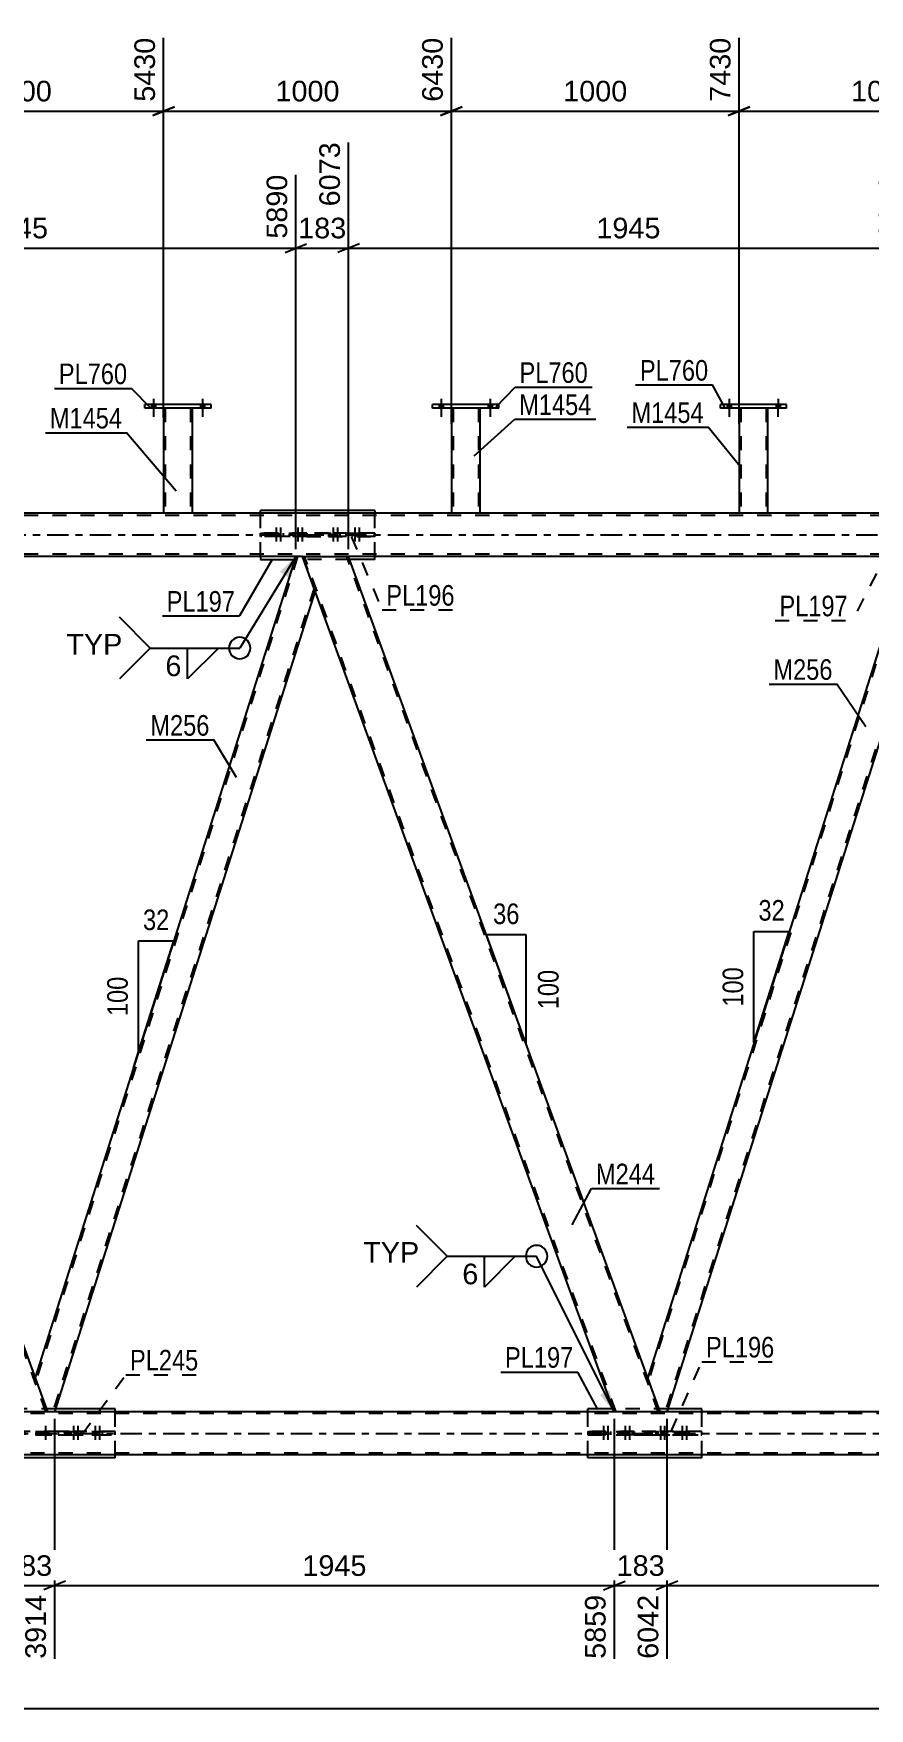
# Model space of a CAD drawing. Header units: millimetres. Extents: x -55 to 786, y -408 to 186.
# Drawn here: x 195.9 to 312.1, y -163.3 to 69.7 of the extents above; entities that cross this region are included whole.
import ezdxf

# ---------------------------------------------------------------- set-up
doc = ezdxf.new("R2010")
doc.units = ezdxf.units.MM
doc.linetypes.add('DXK_LINE_DOT2', pattern=[3.9198, 1.9599, -1.9599])
doc.linetypes.add('DXK_LINE_DOT3', pattern=[5.9187, 2.979, -0.9799, 0.9799, -0.9799])
doc.styles.add('Arial', font='ARIAL.TTF', dxfattribs={"height": 0.2})
doc.styles.add('Arial Narrow', font='ARIALN.TTF', dxfattribs={"height": 0.2})

# ---------------------------------------------------------------- blocks, each defined once
blk = doc.blocks.new('Part-318893114-2878 - 2647')
at = {"color": 2, "linetype": 'Continuous'}
for p, q in [((276.48, -121.59), (272.97, -121.59)), ((272.97, -122), (272.97, -121.59)), ((288.82, -121.59), (284.09, -121.59)), ((288.82, -122), (288.82, -121.59)), ((272.97, -128.39), (272.97, -128)), ((288.82, -128.39), (288.82, -128)), ((288.82, -128.39), (272.97, -128.39))]:
    blk.add_line(p, q, dxfattribs=at)
at = {"color": 7, "linetype": 'DXK_LINE_DOT2'}
for p, q in [((272.97, -128), (272.97, -122)), ((284.09, -121.59), (276.48, -121.59)), ((288.82, -128), (288.82, -122))]:
    blk.add_line(p, q, dxfattribs=at)
blk = doc.blocks.new('Part-318893114-2665 - 2647')
at = {"color": 2, "linetype": 'Continuous'}
for p, q in [((213.99, 17.64), (213.99, 3)), ((217.99, 3), (217.99, 17.64))]:
    blk.add_line(p, q, dxfattribs=at)
at = {"color": 7, "linetype": 'DXK_LINE_DOT2'}
for p, q in [((217.99, 17.64), (213.99, 17.64)), ((214.23, 17.64), (214.23, 3)), ((217.75, 17.64), (217.75, 3)), ((217.99, 3), (213.99, 3)), ((217.99, 3), (217.99, 3)), ((217.99, 3), (217.99, 3))]:
    blk.add_line(p, q, dxfattribs=at)
blk = doc.blocks.new('Bolt-318893114-2669 - 2647')
at = {"color": 1, "linetype": 'DXK_LINE_DOT2'}
for p, q in [((282.68, -124.75), (282.68, -125.23)), ((283.04, -123.95), (283.04, -127.15)), ((283.28, -124.75), (283.28, -125.23)), ((283.4, -124.75), (283.4, -125.23)), ((283.64, -123.95), (283.64, -127.15)), ((284, -124.75), (284, -125.23)), ((285.7, -124.75), (285.7, -125.23)), ((286.06, -123.95), (286.06, -127.15)), ((286.3, -124.75), (286.3, -125.23)), ((286.42, -124.75), (286.42, -125.23)), ((286.66, -123.95), (286.66, -127.15)), ((287.02, -124.75), (287.02, -125.23))]:
    blk.add_line(p, q, dxfattribs=at)
blk = doc.blocks.new('Part-318893114-3013 - 2647')
at = {"color": 7, "linetype": 'DXK_LINE_DOT2'}
for p, q in [((184.4, -124.75), (207.26, -124.75)), ((192.55, -124.75), (184.4, -124.75)), ((184.4, -124.75), (184.4, -124.75)), ((184.4, -124.75), (184.4, -125.23)), ((184.4, -125.23), (207.26, -125.23)), ((192.55, -125.23), (184.4, -125.23)), ((199.35, -124.75), (192.55, -124.75)), ((192.55, -124.75), (192.55, -125.23)), ((192.55, -125.23), (199.35, -125.23)), ((200.85, -124.75), (199.35, -124.75)), ((199.35, -124.75), (199.35, -125.23)), ((199.35, -125.23), (200.85, -125.23)), ((207.26, -124.75), (200.85, -124.75)), ((200.85, -124.75), (200.85, -125.23)), ((200.85, -125.23), (207.26, -125.23)), ((207.26, -124.75), (207.26, -124.75)), ((207.26, -125.23), (207.26, -124.75))]:
    blk.add_line(p, q, dxfattribs=at)
blk = doc.blocks.new('Part-318893114-2822 - 2647')
at = {"color": 2, "linetype": 'Continuous'}
for p, q in [((276.63, -122), (233.31, -3)), ((233.31, -3), (239.7, -3)), ((283.01, -122), (239.7, -3)), ((282.97, -122), (276.63, -122)), ((283.01, -122), (282.97, -122))]:
    blk.add_line(p, q, dxfattribs=at)
at = {"color": 7, "linetype": 'DXK_LINE_DOT2'}
for p, q in [((276.88, -122), (233.57, -3)), ((282.76, -122), (239.44, -3))]:
    blk.add_line(p, q, dxfattribs=at)
blk = doc.blocks.new('Part-318893114-2766 - 2647')
at = {"color": 2, "linetype": 'Continuous'}
for p, q in [((232.37, -3), (196.14, -117.23)), ((235.05, -7.77), (198.83, -122))]:
    blk.add_line(p, q, dxfattribs=at)
at = {"color": 7, "linetype": 'DXK_LINE_DOT2'}
for p, q in [((232.62, -3), (196.28, -117.6)), ((233.31, -3), (232.37, -3)), ((233.31, -3), (235.05, -7.77)), ((234.91, -7.4), (198.57, -122)), ((197.88, -122), (196.14, -117.23)), ((198.83, -122), (197.88, -122))]:
    blk.add_line(p, q, dxfattribs=at)
blk = doc.blocks.new('Bolt-318893114-2706 - 2647')
at = {"color": 1, "linetype": 'DXK_LINE_DOT2'}
for p, q in [((229.28, 0.23), (229.28, -0.25)), ((229.64, 1.03), (229.64, -2.17)), ((229.88, 0.23), (229.88, -0.25)), ((230, 0.23), (230, -0.25)), ((230.24, 1.03), (230.24, -2.17)), ((230.6, 0.23), (230.6, -0.25)), ((232.29, 0.23), (232.29, -0.25)), ((232.65, 1.03), (232.65, -2.17)), ((232.9, 0.23), (232.9, -0.25)), ((233.01, 0.23), (233.01, -0.25)), ((233.26, 1.03), (233.26, -2.17)), ((233.62, 0.23), (233.62, -0.25))]:
    blk.add_line(p, q, dxfattribs=at)
blk = doc.blocks.new('Bolt-318893114-2707 - 2647')
at = {"linetype": 'Continuous'}
for points in [[(212.31, 17.64), (212.87, 17.64), (212.87, 18.12), (212.31, 18.12)], [(212.31, 17.64), (212.87, 17.64), (212.87, 18.12), (212.31, 18.12)], [(219.11, 17.64), (219.67, 17.64), (219.67, 18.12), (219.11, 18.12)], [(219.11, 17.64), (219.67, 17.64), (219.67, 18.12), (219.11, 18.12)]]:
    blk.add_hatch(color=1, dxfattribs=at).paths.add_polyline_path(points)
at = {"color": 1, "linetype": 'Continuous'}
for p, q in [((212.59, 18.92), (212.59, 16.4)), ((212.59, 18.92), (212.59, 16.4)), ((219.39, 18.92), (219.39, 16.4)), ((219.39, 18.92), (219.39, 16.4)), ((212.31, 18.12), (212.31, 17.64)), ((212.31, 18.12), (212.31, 17.64)), ((212.87, 18.12), (212.87, 17.64)), ((212.87, 18.12), (212.87, 17.64)), ((219.11, 18.12), (219.11, 17.64)), ((219.11, 18.12), (219.11, 17.64)), ((219.67, 18.12), (219.67, 17.64)), ((219.67, 18.12), (219.67, 17.64))]:
    blk.add_line(p, q, dxfattribs=at)
blk = doc.blocks.new('Bolt-318893114-2882 - 2647')
at = {"color": 1, "linetype": 'DXK_LINE_DOT2'}
for p, q in [((237.19, 0.23), (237.19, -0.25)), ((237.55, 1.03), (237.55, -1.97)), ((237.79, 0.23), (237.79, -0.25)), ((237.91, 0.23), (237.91, -0.25)), ((238.15, 1.03), (238.15, -1.97)), ((238.51, 0.23), (238.51, -0.25)), ((240.2, 0.23), (240.2, -0.25)), ((240.56, 1.03), (240.56, -1.97)), ((240.8, 0.23), (240.8, -0.25)), ((240.92, 0.23), (240.92, -0.25)), ((241.16, 1.03), (241.16, -1.97)), ((241.52, 0.23), (241.52, -0.25))]:
    blk.add_line(p, q, dxfattribs=at)
blk = doc.blocks.new('Part-318893114-2832 - 2647')
at = {"color": 2, "linetype": 'Continuous'}
for p, q in [((191.34, -121.59), (184.4, -121.59)), ((184.4, -122), (184.4, -121.59)), ((207.26, -121.59), (198.96, -121.59)), ((207.26, -122), (207.26, -121.59)), ((184.4, -128.39), (184.4, -128)), ((207.26, -128.39), (207.26, -128)), ((207.26, -128.39), (184.4, -128.39))]:
    blk.add_line(p, q, dxfattribs=at)
at = {"color": 7, "linetype": 'DXK_LINE_DOT2'}
for p, q in [((184.4, -128), (184.4, -122)), ((198.96, -121.59), (191.34, -121.59)), ((207.26, -128), (207.26, -122))]:
    blk.add_line(p, q, dxfattribs=at)
blk = doc.blocks.new('Part-318893114-3206 - 2647')
at = {"color": 2, "linetype": 'Continuous'}
for p, q in [((294, 17.64), (293.99, 3)), ((297.99, 3), (298, 17.64))]:
    blk.add_line(p, q, dxfattribs=at)
at = {"color": 7, "linetype": 'DXK_LINE_DOT2'}
for p, q in [((298, 17.64), (294, 17.64)), ((294.24, 17.64), (294.23, 3)), ((297.76, 17.64), (297.75, 3)), ((297.99, 3), (293.99, 3)), ((297.99, 3), (297.99, 3)), ((297.99, 3), (297.99, 3))]:
    blk.add_line(p, q, dxfattribs=at)
blk = doc.blocks.new('Bolt-318893114-2881 - 2647')
at = {"linetype": 'Continuous'}
for points in [[(292.32, 17.64), (292.88, 17.64), (292.88, 18.12), (292.32, 18.12)], [(292.32, 17.64), (292.88, 17.64), (292.88, 18.12), (292.32, 18.12)], [(299.12, 17.64), (299.68, 17.64), (299.68, 18.12), (299.12, 18.12)], [(299.12, 17.64), (299.68, 17.64), (299.68, 18.12), (299.12, 18.12)]]:
    blk.add_hatch(color=1, dxfattribs=at).paths.add_polyline_path(points)
at = {"color": 1, "linetype": 'Continuous'}
for p, q in [((292.6, 18.92), (292.59, 16.4)), ((292.6, 18.92), (292.59, 16.4)), ((299.4, 18.92), (299.39, 16.4)), ((299.4, 18.92), (299.39, 16.4)), ((292.32, 18.12), (292.32, 17.64)), ((292.32, 18.12), (292.32, 17.64)), ((292.88, 18.12), (292.88, 17.64)), ((292.88, 18.12), (292.88, 17.64)), ((299.12, 18.12), (299.12, 17.64)), ((299.12, 18.12), (299.12, 17.64)), ((299.68, 18.12), (299.68, 17.64)), ((299.68, 18.12), (299.68, 17.64))]:
    blk.add_line(p, q, dxfattribs=at)
blk = doc.blocks.new('Part-318893114-2907 - 2647')
at = {"color": 2, "linetype": 'Continuous'}
for p, q in [((191.49, -122), (148.18, -3)), ((148.18, -3), (154.56, -3)), ((197.88, -122), (154.56, -3)), ((197.84, -122), (191.49, -122)), ((197.88, -122), (197.84, -122))]:
    blk.add_line(p, q, dxfattribs=at)
at = {"color": 7, "linetype": 'DXK_LINE_DOT2'}
for p, q in [((191.75, -122), (148.43, -3)), ((197.62, -122), (154.31, -3))]:
    blk.add_line(p, q, dxfattribs=at)
blk = doc.blocks.new('Part-318893114-2912 - 2647')
at = {"color": 2, "linetype": 'Continuous'}
for p, q in [((317.5, -3), (281.28, -117.23)), ((320.18, -7.77), (283.96, -122))]:
    blk.add_line(p, q, dxfattribs=at)
at = {"color": 7, "linetype": 'DXK_LINE_DOT2'}
for p, q in [((317.75, -3), (281.41, -117.6)), ((318.45, -3), (317.5, -3)), ((318.45, -3), (320.18, -7.77)), ((320.05, -7.4), (283.71, -122)), ((283.01, -122), (281.28, -117.23)), ((283.96, -122), (283.01, -122))]:
    blk.add_line(p, q, dxfattribs=at)
blk = doc.blocks.new('Part-318893114-2931 - 2647')
at = {"color": 7, "linetype": 'DXK_LINE_DOT2'}
for p, q in [((227.47, 0.23), (243.33, 0.23)), ((233.88, 0.23), (227.47, 0.23)), ((227.47, 0.23), (227.47, 0.23)), ((227.47, -0.25), (227.47, 0.23)), ((236.92, 0.23), (233.88, 0.23)), ((233.88, 0.23), (233.88, -0.25)), ((243.33, 0.23), (236.92, 0.23)), ((236.92, 0.23), (236.92, -0.25)), ((243.33, 0.23), (243.33, 0.23)), ((243.33, 0.23), (243.33, -0.25)), ((243.33, -0.25), (227.47, -0.25)), ((233.88, -0.25), (227.47, -0.25)), ((233.88, -0.25), (236.92, -0.25)), ((236.92, -0.25), (243.33, -0.25))]:
    blk.add_line(p, q, dxfattribs=at)
blk = doc.blocks.new('Part-318893114-3216 - 2647')
at = {"color": 2, "linetype": 'Continuous'}
for p, q in [((253.99, 17.64), (253.99, 3)), ((257.99, 3), (257.99, 17.64))]:
    blk.add_line(p, q, dxfattribs=at)
at = {"color": 7, "linetype": 'DXK_LINE_DOT2'}
for p, q in [((257.99, 17.64), (253.99, 17.64)), ((254.23, 17.64), (254.23, 3)), ((257.75, 17.64), (257.75, 3)), ((257.99, 3), (253.99, 3)), ((257.99, 3), (257.99, 3)), ((257.99, 3), (257.99, 3))]:
    blk.add_line(p, q, dxfattribs=at)
blk = doc.blocks.new('Part-318893114-3119 - 2647')
at = {"color": 2, "linetype": 'Continuous'}
for p, q in [((211.39, 17.64), (211.39, 18.12)), ((220.59, 18.12), (211.39, 18.12)), ((220.59, 17.64), (211.39, 17.64)), ((220.59, 17.64), (220.59, 18.12))]:
    blk.add_line(p, q, dxfattribs=at)
blk = doc.blocks.new('Part-318893114-2950 - 2647')
at = {"color": 2, "linetype": 'Continuous'}
for p, q in [((227.47, 3), (227.47, 3.39)), ((243.33, 3.39), (227.47, 3.39)), ((243.33, 3.39), (243.33, 3)), ((227.47, -3), (227.47, -3.41)), ((227.47, -3.41), (232.24, -3.41)), ((243.33, -3.41), (239.85, -3.41)), ((243.33, -3.41), (243.33, -3))]:
    blk.add_line(p, q, dxfattribs=at)
at = {"color": 7, "linetype": 'DXK_LINE_DOT2'}
for p, q in [((227.47, -3), (227.47, 3)), ((243.33, 3), (243.33, 2.95)), ((243.33, -3), (243.33, 2.95)), ((239.85, -3.41), (232.24, -3.41))]:
    blk.add_line(p, q, dxfattribs=at)
blk = doc.blocks.new('Bolt-318893114-2973 - 2647')
at = {"color": 1, "linetype": 'DXK_LINE_DOT2'}
for p, q in [((201.11, -124.75), (201.11, -125.23)), ((201.47, -123.94), (201.47, -127.14)), ((201.72, -124.75), (201.72, -125.23)), ((201.83, -124.75), (201.83, -125.23)), ((202.08, -123.94), (202.08, -127.14)), ((202.44, -124.75), (202.44, -125.23)), ((204.13, -124.75), (204.13, -125.23)), ((204.49, -123.94), (204.49, -127.14)), ((204.73, -124.75), (204.73, -125.23)), ((204.85, -124.75), (204.85, -125.23)), ((205.09, -123.94), (205.09, -127.14)), ((205.45, -124.75), (205.45, -125.23))]:
    blk.add_line(p, q, dxfattribs=at)
blk = doc.blocks.new('Bolt-318893114-2989 - 2647')
at = {"color": 1, "linetype": 'DXK_LINE_DOT2'}
for p, q in [((274.77, -124.75), (274.77, -125.23)), ((275.13, -123.95), (275.13, -126.95)), ((275.38, -124.75), (275.38, -125.23)), ((275.49, -124.75), (275.49, -125.23)), ((275.74, -123.95), (275.74, -126.95)), ((276.1, -124.75), (276.1, -125.23)), ((277.79, -124.75), (277.79, -125.23)), ((278.15, -123.95), (278.15, -126.95)), ((278.39, -124.75), (278.39, -125.23)), ((278.51, -124.75), (278.51, -125.23)), ((278.75, -123.95), (278.75, -126.95)), ((279.11, -124.75), (279.11, -125.23))]:
    blk.add_line(p, q, dxfattribs=at)
blk = doc.blocks.new('Bolt-318893114-3026 - 2647')
at = {"color": 1, "linetype": 'DXK_LINE_DOT2'}
for p, q in [((193.99, -124.75), (193.99, -125.23)), ((193.99, -124.75), (193.99, -125.23)), ((194.35, -123.95), (194.35, -127.15)), ((194.35, -123.95), (194.35, -127.15)), ((194.71, -124.75), (194.71, -125.23)), ((194.71, -124.75), (194.71, -125.23)), ((197.19, -124.75), (197.19, -125.23)), ((197.19, -124.75), (197.19, -125.23)), ((197.55, -123.95), (197.55, -127.15)), ((197.55, -123.95), (197.55, -127.15)), ((197.91, -124.75), (197.91, -125.23)), ((197.91, -124.75), (197.91, -125.23))]:
    blk.add_line(p, q, dxfattribs=at)
blk = doc.blocks.new('Part-318893114-3032 - 2647')
at = {"color": 7, "linetype": 'DXK_LINE_DOT2'}
for p, q in [((272.97, -124.75), (288.82, -124.75)), ((279.38, -124.75), (272.97, -124.75)), ((272.97, -124.75), (272.97, -124.75)), ((272.97, -124.75), (272.97, -125.23)), ((272.97, -125.23), (288.82, -125.23)), ((279.38, -125.23), (272.97, -125.23)), ((282.42, -124.75), (279.38, -124.75)), ((279.38, -124.75), (279.38, -125.23)), ((279.38, -125.23), (282.42, -125.23)), ((288.82, -124.75), (282.42, -124.75)), ((282.42, -124.75), (282.42, -125.23)), ((282.42, -125.23), (288.82, -125.23)), ((288.82, -124.75), (288.82, -124.75)), ((288.82, -125.23), (288.82, -124.75))]:
    blk.add_line(p, q, dxfattribs=at)
blk = doc.blocks.new('Bolt-318893114-3195 - 2647')
at = {"linetype": 'Continuous'}
for points in [[(252.31, 17.64), (252.87, 17.64), (252.87, 18.12), (252.31, 18.12)], [(252.31, 17.64), (252.87, 17.64), (252.87, 18.12), (252.31, 18.12)], [(259.11, 17.64), (259.67, 17.64), (259.67, 18.12), (259.11, 18.12)], [(259.11, 17.64), (259.67, 17.64), (259.67, 18.12), (259.11, 18.12)]]:
    blk.add_hatch(color=1, dxfattribs=at).paths.add_polyline_path(points)
at = {"color": 1, "linetype": 'Continuous'}
for p, q in [((252.59, 18.92), (252.59, 16.4)), ((252.59, 18.92), (252.59, 16.4)), ((259.39, 18.92), (259.39, 16.4)), ((259.39, 18.92), (259.39, 16.4)), ((252.31, 18.12), (252.31, 17.64)), ((252.31, 18.12), (252.31, 17.64)), ((252.87, 18.12), (252.87, 17.64)), ((252.87, 18.12), (252.87, 17.64)), ((259.11, 18.12), (259.11, 17.64)), ((259.11, 18.12), (259.11, 17.64)), ((259.67, 18.12), (259.67, 17.64)), ((259.67, 18.12), (259.67, 17.64))]:
    blk.add_line(p, q, dxfattribs=at)
blk = doc.blocks.new('Part-318893114-3174 - 2647')
at = {"color": 7, "linetype": 'DXK_LINE_DOT2'}
for p, q in [((722.69, -122.24), (42.27, -122.24)), ((197.88, -122), (191.49, -122)), ((283.01, -122), (276.63, -122)), ((722.69, -127.76), (42.27, -127.76))]:
    blk.add_line(p, q, dxfattribs=at)
at = {"color": 2, "linetype": 'Continuous'}
for p, q in [((276.63, -122), (197.88, -122)), ((361.76, -122), (283.01, -122)), ((722.69, -128), (46.27, -128))]:
    blk.add_line(p, q, dxfattribs=at)
at = {"color": 7, "linetype": 'DXK_LINE_DOT3'}
blk.add_line((42.27, -125), (722.69, -125), dxfattribs=at)
blk = doc.blocks.new('Part-318893114-3189 - 2647')
at = {"color": 2, "linetype": 'Continuous'}
for p, q in [((698.22, 3), (32.07, 3)), ((233.31, -3), (154.56, -3)), ((318.45, -3), (239.7, -3))]:
    blk.add_line(p, q, dxfattribs=at)
at = {"color": 7, "linetype": 'DXK_LINE_DOT2'}
for p, q in [((702.22, 2.68), (32.07, 2.68)), ((702.22, -2.68), (32.07, -2.68)), ((239.7, -3), (233.31, -3))]:
    blk.add_line(p, q, dxfattribs=at)
at = {"color": 7, "linetype": 'DXK_LINE_DOT3'}
blk.add_line((32.07, 0), (712.22, 0), dxfattribs=at)
blk = doc.blocks.new('Part-318893114-3201 - 2647')
at = {"color": 2, "linetype": 'Continuous'}
for p, q in [((291.4, 17.64), (291.4, 18.12)), ((300.6, 18.12), (291.4, 18.12)), ((300.6, 17.64), (291.4, 17.64)), ((300.6, 17.64), (300.6, 18.12))]:
    blk.add_line(p, q, dxfattribs=at)
blk = doc.blocks.new('Part-318893114-3211 - 2647')
at = {"color": 2, "linetype": 'Continuous'}
for p, q in [((251.39, 17.64), (251.39, 18.12)), ((260.59, 18.12), (251.39, 18.12)), ((260.59, 17.64), (251.39, 17.64)), ((260.59, 17.64), (260.59, 18.12))]:
    blk.add_line(p, q, dxfattribs=at)
blk = doc.blocks.new('StraightDimension-318893114-3592 - 2647')
at = {"color": 7, "linetype": 'Continuous'}
for p, q in [((239.7, -2), (239.7, 54.59)), ((232.37, -2), (232.37, 50.09)), ((230.87, 39.3), (233.87, 40.5)), ((232.37, 39.9), (239.7, 39.9)), ((241.2, 40.5), (238.2, 39.3))]:
    blk.add_line(p, q, dxfattribs=at)
at = {"color": 0}
blk.add_wipeout([(239.97, 40.65), (239.97, 44.85), (232.1, 44.85), (232.1, 40.65)], dxfattribs=at)
at = {"color": 0, "linetype": 'Continuous'}
blk.add_wipeout([(239.1, 55.19), (234.9, 55.19), (234.9, 45.1), (239.1, 45.1)], dxfattribs=at)
at = {"color": 3, "linetype": 'Continuous', "style": 'Arial'}
blk.add_text('6073', height=2.865, rotation=90.0002, dxfattribs=at).set_placement((238.5, 45.7))
at = {"color": 3, "style": 'Arial'}
blk.add_text('183', height=2.865, dxfattribs=at).set_placement((232.7, 41.25))
blk = doc.blocks.new('AngleDimension-318893114-3345 - 2647')
at = {"color": 7, "linetype": 'Continuous'}
for p, q in [((296.06, -55.17), (300.96, -55.17)), ((296.06, -70.61), (300.96, -55.17)), ((296.06, -70.61), (296.06, -55.17)), ((296.7, -68.6), (300.96, -55.17))]:
    blk.add_line(p, q, dxfattribs=at)
at = {"color": 0}
for points in [[(300.94, -54.27), (300.94, -50.07), (296.08, -50.07), (296.08, -54.27)], [(295.16, -59.54), (290.96, -59.54), (290.96, -66.23), (295.16, -66.23)]]:
    blk.add_wipeout(points, dxfattribs=at)
at = {"color": 3, "style": 'Arial Narrow'}
blk.add_text('32', height=2.863, dxfattribs=at).set_placement((296.68, -53.67))
blk.add_text('100', height=2.863, rotation=90.0002, dxfattribs=at).set_placement((294.56, -65.63))
blk = doc.blocks.new('StraightDimension-318893114-4076 - 2647')
at = {"color": 7, "linetype": 'Continuous'}
for p, q in [((198.83, -123), (198.83, -156.37)), ((276.63, -123), (276.63, -156.37)), ((200.33, -145.58), (197.33, -146.78)), ((198.83, -146.18), (276.63, -146.18)), ((275.13, -146.78), (278.13, -145.58))]:
    blk.add_line(p, q, dxfattribs=at)
at = {"color": 0}
blk.add_wipeout([(242.77, -145.43), (242.77, -141.23), (232.68, -141.23), (232.68, -145.43)], dxfattribs=at)
at = {"color": 0, "linetype": 'Continuous'}
blk.add_wipeout([(276.03, -146.88), (271.83, -146.88), (271.83, -156.97), (276.03, -156.97)], dxfattribs=at)
at = {"color": 3, "style": 'Arial'}
blk.add_text('1945', height=2.865, dxfattribs=at).set_placement((233.28, -144.83))
at = {"color": 3, "linetype": 'Continuous', "style": 'Arial'}
blk.add_text('5859', height=2.865, rotation=90.0002, dxfattribs=at).set_placement((275.43, -156.37))
blk = doc.blocks.new('StraightDimension-318893114-4095 - 2647')
at = {"color": 7, "linetype": 'Continuous'}
for p, q in [((191.49, -123), (191.49, -156.37)), ((198.83, -123), (198.83, -156.37)), ((189.99, -146.78), (192.99, -145.58)), ((191.49, -146.18), (198.83, -146.18)), ((200.33, -145.58), (197.33, -146.78))]:
    blk.add_line(p, q, dxfattribs=at)
at = {"color": 0}
blk.add_wipeout([(199.09, -145.43), (199.09, -141.23), (191.22, -141.23), (191.22, -145.43)], dxfattribs=at)
at = {"color": 0, "linetype": 'Continuous'}
blk.add_wipeout([(198.23, -146.88), (194.03, -146.88), (194.03, -156.97), (198.23, -156.97)], dxfattribs=at)
at = {"color": 3, "style": 'Arial'}
blk.add_text('183', height=2.865, dxfattribs=at).set_placement((191.82, -144.83))
at = {"color": 3, "linetype": 'Continuous', "style": 'Arial'}
blk.add_text('3914', height=2.865, rotation=90.0002, dxfattribs=at).set_placement((197.63, -156.37))
blk = doc.blocks.new('StraightDimension-318893114-4400 - 2647')
at = {"color": 7, "linetype": 'Continuous'}
for p, q in [((174, 17.62), (174, 69.15)), ((213.99, 16.31), (213.99, 69.15)), ((175.5, 59.55), (172.5, 58.35)), ((174, 58.95), (213.99, 58.95)), ((212.49, 58.35), (215.49, 59.55))]:
    blk.add_line(p, q, dxfattribs=at)
at = {"color": 0, "linetype": 'Continuous'}
blk.add_wipeout([(213.39, 69.75), (209.19, 69.75), (209.19, 59.65), (213.39, 59.65)], dxfattribs=at)
at = {"color": 0}
blk.add_wipeout([(199.04, 59.7), (199.04, 63.9), (188.95, 63.9), (188.95, 59.7)], dxfattribs=at)
at = {"color": 3, "linetype": 'Continuous', "style": 'Arial'}
blk.add_text('5430', height=2.865, rotation=90.0002, dxfattribs=at).set_placement((212.79, 60.25))
at = {"color": 3, "style": 'Arial'}
blk.add_text('1000', height=2.865, dxfattribs=at).set_placement((189.55, 60.3))
blk = doc.blocks.new('StraightDimension-318893114-4038 - 2647')
at = {"color": 7, "linetype": 'Continuous'}
for p, q in [((283.96, -123), (283.96, -156.37)), ((361.76, -123), (361.76, -156.37)), ((285.46, -145.58), (282.46, -146.78)), ((283.96, -146.18), (361.76, -146.18)), ((360.26, -146.78), (363.26, -145.58))]:
    blk.add_line(p, q, dxfattribs=at)
at = {"color": 0}
blk.add_wipeout([(327.91, -145.43), (327.91, -141.23), (317.81, -141.23), (317.81, -145.43)], dxfattribs=at)
at = {"color": 0, "linetype": 'Continuous'}
blk.add_wipeout([(361.16, -146.88), (356.96, -146.88), (356.96, -156.97), (361.16, -156.97)], dxfattribs=at)
at = {"color": 3, "style": 'Arial'}
blk.add_text('1945', height=2.865, dxfattribs=at).set_placement((318.41, -144.83))
at = {"color": 3, "linetype": 'Continuous', "style": 'Arial'}
blk.add_text('7987', height=2.865, rotation=90.0002, dxfattribs=at).set_placement((360.56, -156.37))
blk = doc.blocks.new('AngleDimension-318893114-3317 - 2647')
at = {"color": 7, "linetype": 'Continuous'}
for p, q in [((210.51, -56.49), (215.4, -56.49)), ((210.51, -71.93), (215.4, -56.49)), ((210.51, -71.93), (210.51, -56.49)), ((209.8, -74.15), (210.51, -71.93))]:
    blk.add_line(p, q, dxfattribs=at)
at = {"color": 0}
for points in [[(215.38, -55.59), (215.38, -51.39), (210.53, -51.39), (210.53, -55.59)], [(209.61, -60.86), (205.41, -60.86), (205.41, -67.55), (209.61, -67.55)]]:
    blk.add_wipeout(points, dxfattribs=at)
at = {"color": 3, "style": 'Arial Narrow'}
blk.add_text('32', height=2.863, dxfattribs=at).set_placement((211.13, -54.99))
blk.add_text('100', height=2.863, rotation=90.0002, dxfattribs=at).set_placement((209.01, -66.95))
blk = doc.blocks.new('AngleDimension-318893114-3331 - 2647')
at = {"color": 7, "linetype": 'Continuous'}
for p, q in [((262.52, -65.69), (258.86, -55.65)), ((264.4, -55.65), (258.86, -55.65)), ((264.4, -70.87), (258.86, -55.65)), ((264.4, -70.87), (264.4, -55.65))]:
    blk.add_line(p, q, dxfattribs=at)
at = {"color": 0}
for points in [[(264.06, -54.75), (264.06, -50.55), (259.2, -50.55), (259.2, -54.75)], [(269.5, -59.92), (265.3, -59.92), (265.3, -66.6), (269.5, -66.6)]]:
    blk.add_wipeout(points, dxfattribs=at)
at = {"color": 3, "style": 'Arial Narrow'}
blk.add_text('36', height=2.863, dxfattribs=at).set_placement((259.8, -54.15))
blk.add_text('100', height=2.863, rotation=90.0002, dxfattribs=at).set_placement((268.9, -66))
blk = doc.blocks.new('StraightDimension-318893114-3573 - 2647')
at = {"color": 7, "linetype": 'Continuous'}
for p, q in [((154.56, -2), (154.56, 54.59)), ((232.37, -2), (232.37, 50.09)), ((156.06, 40.5), (153.06, 39.3)), ((154.56, 39.9), (232.37, 39.9)), ((230.87, 39.3), (233.87, 40.5))]:
    blk.add_line(p, q, dxfattribs=at)
at = {"color": 0, "linetype": 'Continuous'}
blk.add_wipeout([(231.77, 50.69), (227.57, 50.69), (227.57, 40.6), (231.77, 40.6)], dxfattribs=at)
at = {"color": 0}
blk.add_wipeout([(198.51, 40.65), (198.51, 44.85), (188.42, 44.85), (188.42, 40.65)], dxfattribs=at)
at = {"color": 3, "linetype": 'Continuous', "style": 'Arial'}
blk.add_text('5890', height=2.865, rotation=90.0002, dxfattribs=at).set_placement((231.17, 41.2))
at = {"color": 3, "style": 'Arial'}
blk.add_text('1945', height=2.865, dxfattribs=at).set_placement((189.02, 41.25))
blk = doc.blocks.new('StraightDimension-318893114-3611 - 2647')
at = {"color": 7, "linetype": 'Continuous'}
for p, q in [((239.7, -2), (239.7, 54.59)), ((317.5, -2), (317.5, 50.09)), ((241.2, 40.5), (238.2, 39.3)), ((239.7, 39.9), (317.5, 39.9)), ((316, 39.3), (319, 40.5))]:
    blk.add_line(p, q, dxfattribs=at)
at = {"color": 0, "linetype": 'Continuous'}
blk.add_wipeout([(316.9, 50.69), (312.7, 50.69), (312.7, 40.6), (316.9, 40.6)], dxfattribs=at)
at = {"color": 0}
blk.add_wipeout([(283.65, 40.65), (283.65, 44.85), (273.55, 44.85), (273.55, 40.65)], dxfattribs=at)
at = {"color": 3, "linetype": 'Continuous', "style": 'Arial'}
blk.add_text('8018', height=2.865, rotation=90.0002, dxfattribs=at).set_placement((316.3, 41.2))
at = {"color": 3, "style": 'Arial'}
blk.add_text('1945', height=2.865, dxfattribs=at).set_placement((274.15, 41.25))
blk = doc.blocks.new('StraightDimension-318893114-3912 - 2647')
at = {"color": 7, "linetype": 'Continuous'}
blk.add_line((-0.64, -163.28), (735.59, -163.28), dxfattribs=at)
blk = doc.blocks.new('StraightDimension-318893114-4057 - 2647')
at = {"color": 7, "linetype": 'Continuous'}
for p, q in [((276.63, -123), (276.63, -156.37)), ((283.96, -123), (283.96, -156.37)), ((275.13, -146.78), (278.13, -145.58)), ((276.63, -146.18), (283.96, -146.18)), ((285.46, -145.58), (282.46, -146.78))]:
    blk.add_line(p, q, dxfattribs=at)
at = {"color": 0}
blk.add_wipeout([(284.23, -145.43), (284.23, -141.23), (276.36, -141.23), (276.36, -145.43)], dxfattribs=at)
at = {"color": 0, "linetype": 'Continuous'}
blk.add_wipeout([(283.36, -146.88), (279.16, -146.88), (279.16, -156.97), (283.36, -156.97)], dxfattribs=at)
at = {"color": 3, "style": 'Arial'}
blk.add_text('183', height=2.865, dxfattribs=at).set_placement((276.96, -144.83))
at = {"color": 3, "linetype": 'Continuous', "style": 'Arial'}
blk.add_text('6042', height=2.865, rotation=90.0002, dxfattribs=at).set_placement((282.76, -156.37))
blk = doc.blocks.new('StraightDimension-318893114-4410 - 2647')
at = {"color": 7, "linetype": 'Continuous'}
for p, q in [((213.99, 16.31), (213.99, 69.15)), ((253.99, 15.44), (253.99, 69.15)), ((215.49, 59.55), (212.49, 58.35)), ((213.99, 58.95), (253.99, 58.95)), ((252.49, 58.35), (255.49, 59.55))]:
    blk.add_line(p, q, dxfattribs=at)
at = {"color": 0, "linetype": 'Continuous'}
blk.add_wipeout([(253.39, 69.75), (249.19, 69.75), (249.19, 59.65), (253.39, 59.65)], dxfattribs=at)
at = {"color": 0}
blk.add_wipeout([(239.04, 59.7), (239.04, 63.9), (228.94, 63.9), (228.94, 59.7)], dxfattribs=at)
at = {"color": 3, "linetype": 'Continuous', "style": 'Arial'}
blk.add_text('6430', height=2.865, rotation=90.0002, dxfattribs=at).set_placement((252.79, 60.25))
at = {"color": 3, "style": 'Arial'}
blk.add_text('1000', height=2.865, dxfattribs=at).set_placement((229.54, 60.3))
blk = doc.blocks.new('StraightDimension-318893114-4420 - 2647')
at = {"color": 7, "linetype": 'Continuous'}
for p, q in [((253.99, 15.44), (253.99, 69.15)), ((293.99, 15.44), (293.99, 69.15)), ((255.49, 59.55), (252.49, 58.35)), ((253.99, 58.95), (293.99, 58.95)), ((292.49, 58.35), (295.49, 59.55))]:
    blk.add_line(p, q, dxfattribs=at)
at = {"color": 0, "linetype": 'Continuous'}
blk.add_wipeout([(293.39, 69.75), (289.19, 69.75), (289.19, 59.65), (293.39, 59.65)], dxfattribs=at)
at = {"color": 0}
blk.add_wipeout([(279.04, 59.7), (279.04, 63.9), (268.94, 63.9), (268.94, 59.7)], dxfattribs=at)
at = {"color": 3, "linetype": 'Continuous', "style": 'Arial'}
blk.add_text('7430', height=2.865, rotation=90.0002, dxfattribs=at).set_placement((292.79, 60.25))
at = {"color": 3, "style": 'Arial'}
blk.add_text('1000', height=2.865, dxfattribs=at).set_placement((269.54, 60.3))
blk = doc.blocks.new('StraightDimension-318893114-4430 - 2647')
at = {"color": 7, "linetype": 'Continuous'}
for p, q in [((293.99, 15.44), (293.99, 69.15)), ((333.99, 15.44), (333.99, 69.15)), ((295.49, 59.55), (292.49, 58.35)), ((293.99, 58.95), (333.99, 58.95)), ((332.49, 58.35), (335.49, 59.55))]:
    blk.add_line(p, q, dxfattribs=at)
at = {"color": 0, "linetype": 'Continuous'}
blk.add_wipeout([(333.39, 69.75), (329.19, 69.75), (329.19, 59.65), (333.39, 59.65)], dxfattribs=at)
at = {"color": 0}
blk.add_wipeout([(319.04, 59.7), (319.04, 63.9), (308.95, 63.9), (308.95, 59.7)], dxfattribs=at)
at = {"color": 3, "linetype": 'Continuous', "style": 'Arial'}
blk.add_text('8430', height=2.865, rotation=90.0002, dxfattribs=at).set_placement((332.79, 60.25))
at = {"color": 3, "style": 'Arial'}
blk.add_text('1000', height=2.865, dxfattribs=at).set_placement((309.55, 60.3))
blk = doc.blocks.new('Mark-318893114-2661 - 2647')
at = {"color": 0}
blk.add_wipeout([(208.23, 14.8), (208.23, 17.8), (198.18, 17.8), (198.18, 14.8)], dxfattribs=at)
blk.add_wipeout([(208.23, 14.8), (208.23, 17.8), (198.18, 17.8), (198.18, 14.8)], dxfattribs=at)
at = {"color": 30, "linetype": 'Continuous'}
for p in [(197.58, 14.2), (215.72, 6.09)]:
    blk.add_line(p, (208.83, 14.2), dxfattribs=at)
at = {"color": 3, "style": 'Arial Narrow'}
blk.add_text('M1454', height=2.863, dxfattribs=at).set_placement((198.18, 14.8))
blk = doc.blocks.new('Mark-318893114-2762 - 2647')
at = {"color": 0}
blk.add_wipeout([(220.37, -27.94), (220.37, -24.94), (212.15, -24.94), (212.15, -27.94)], dxfattribs=at)
blk.add_wipeout([(220.37, -27.94), (220.37, -24.94), (212.15, -24.94), (212.15, -27.94)], dxfattribs=at)
at = {"color": 30, "linetype": 'Continuous'}
for p in [(211.55, -28.54), (224.13, -33.78)]:
    blk.add_line(p, (220.97, -28.54), dxfattribs=at)
at = {"color": 3, "style": 'Arial Narrow'}
blk.add_text('M256', height=2.863, dxfattribs=at).set_placement((212.15, -27.94))
blk = doc.blocks.new('Mark-318893114-3212 - 2647')
at = {"color": 0}
blk.add_wipeout([(273.47, 16.67), (273.47, 19.67), (263.42, 19.67), (263.42, 16.67)], dxfattribs=at)
blk.add_wipeout([(273.47, 16.67), (273.47, 19.67), (263.42, 19.67), (263.42, 16.67)], dxfattribs=at)
at = {"color": 30, "linetype": 'Continuous'}
for p, q in [((257.17, 10.98), (262.82, 16.07)), ((262.82, 16.07), (274.07, 16.07))]:
    blk.add_line(p, q, dxfattribs=at)
at = {"color": 3, "style": 'Arial Narrow'}
blk.add_text('M1454', height=2.863, dxfattribs=at).set_placement((263.42, 16.67))
blk = doc.blocks.new('Mark-318893114-2818 - 2647')
at = {"color": 0}
blk.add_wipeout([(282.31, -90.35), (282.31, -87.35), (274.09, -87.35), (274.09, -90.35)], dxfattribs=at)
blk.add_wipeout([(282.31, -90.35), (282.31, -87.35), (274.09, -87.35), (274.09, -90.35)], dxfattribs=at)
at = {"color": 30, "linetype": 'Continuous'}
for p, q in [((270.8, -96.01), (273.49, -90.95)), ((273.49, -90.95), (282.91, -90.95))]:
    blk.add_line(p, q, dxfattribs=at)
at = {"color": 3, "style": 'Arial Narrow'}
blk.add_text('M244', height=2.863, dxfattribs=at).set_placement((274.09, -90.35))
blk = doc.blocks.new('Mark-318893114-2874 - 2647')
at = {"color": 0}
blk.add_wipeout([(270.95, -115.87), (270.95, -112.87), (261.45, -112.87), (261.45, -115.87)], dxfattribs=at)
blk.add_wipeout([(270.95, -115.87), (270.95, -112.87), (261.45, -112.87), (261.45, -115.87)], dxfattribs=at)
at = {"color": 30, "linetype": 'Continuous'}
for p in [(260.85, -116.47), (274.35, -121.69)]:
    blk.add_line(p, (271.55, -116.47), dxfattribs=at)
at = {"color": 3, "style": 'Arial Narrow'}
blk.add_text('PL197', height=2.863, dxfattribs=at).set_placement((261.45, -115.87))
blk = doc.blocks.new('Mark-318893114-2908 - 2647')
at = {"color": 0}
blk.add_wipeout([(306.99, -20.17), (306.99, -17.17), (298.76, -17.17), (298.76, -20.17)], dxfattribs=at)
blk.add_wipeout([(306.99, -20.17), (306.99, -17.17), (298.76, -17.17), (298.76, -20.17)], dxfattribs=at)
at = {"color": 30, "linetype": 'Continuous'}
for p in [(298.16, -20.77), (311.62, -26.72)]:
    blk.add_line(p, (307.59, -20.77), dxfattribs=at)
at = {"color": 3, "style": 'Arial Narrow'}
blk.add_text('M256', height=2.863, dxfattribs=at).set_placement((298.76, -20.17))
blk = doc.blocks.new('Mark-318893114-2927 - 2647')
at = {"color": 0}
blk.add_wipeout([(254.45, -9.85), (254.45, -6.85), (244.95, -6.85), (244.95, -9.85)], dxfattribs=at)
blk.add_wipeout([(254.45, -9.85), (254.45, -6.85), (244.95, -6.85), (244.95, -9.85)], dxfattribs=at)
at = {"color": 30, "linetype": 'DXK_LINE_DOT2'}
for p, q in [((240.07, -0.25), (244.35, -10.45)), ((244.35, -10.45), (255.05, -10.45))]:
    blk.add_line(p, q, dxfattribs=at)
at = {"color": 3, "style": 'Arial Narrow'}
blk.add_text('PL196', height=2.863, dxfattribs=at).set_placement((244.95, -9.85))
blk = doc.blocks.new('Mark-318893114-2936 - 2647')
at = {"color": 0}
blk.add_wipeout([(309.11, -11.33), (309.11, -8.33), (299.6, -8.33), (299.6, -11.33)], dxfattribs=at)
blk.add_wipeout([(309.11, -11.33), (309.11, -8.33), (299.6, -8.33), (299.6, -11.33)], dxfattribs=at)
at = {"color": 30, "linetype": 'DXK_LINE_DOT2'}
for p in [(314.88, -1.91), (299, -11.93)]:
    blk.add_line(p, (309.71, -11.93), dxfattribs=at)
at = {"color": 3, "style": 'Arial Narrow'}
blk.add_text('PL197', height=2.863, dxfattribs=at).set_placement((299.6, -11.33))
blk = doc.blocks.new('Mark-318893114-2946 - 2647')
at = {"color": 0}
blk.add_wipeout([(223.93, -10.69), (223.93, -7.69), (214.42, -7.69), (214.42, -10.69)], dxfattribs=at)
blk.add_wipeout([(223.93, -10.69), (223.93, -7.69), (214.42, -7.69), (214.42, -10.69)], dxfattribs=at)
at = {"color": 30, "linetype": 'Continuous'}
for p in [(229.07, -3.41), (213.82, -11.29)]:
    blk.add_line(p, (224.53, -11.29), dxfattribs=at)
at = {"color": 3, "style": 'Arial Narrow'}
blk.add_text('PL197', height=2.863, dxfattribs=at).set_placement((214.42, -10.69))
blk = doc.blocks.new('Mark-318893114-3197 - 2647')
at = {"color": 0}
blk.add_wipeout([(289.71, 21.45), (289.71, 24.45), (280.2, 24.45), (280.2, 21.45)], dxfattribs=at)
blk.add_wipeout([(289.71, 21.45), (289.71, 24.45), (280.2, 24.45), (280.2, 21.45)], dxfattribs=at)
at = {"color": 30, "linetype": 'Continuous'}
for p in [(279.6, 20.85), (292.05, 17.64)]:
    blk.add_line(p, (290.31, 20.85), dxfattribs=at)
at = {"color": 3, "style": 'Arial Narrow'}
blk.add_text('PL760', height=2.863, dxfattribs=at).set_placement((280.2, 21.45))
blk = doc.blocks.new('Mark-318893114-3009 - 2647')
at = {"color": 0}
blk.add_wipeout([(218.83, -116.25), (218.83, -113.25), (209.32, -113.25), (209.32, -116.25)], dxfattribs=at)
blk.add_wipeout([(218.83, -116.25), (218.83, -113.25), (209.32, -113.25), (209.32, -116.25)], dxfattribs=at)
at = {"color": 30, "linetype": 'DXK_LINE_DOT2'}
for p, q in [((202.67, -125.12), (208.72, -116.85)), ((208.72, -116.85), (219.43, -116.85))]:
    blk.add_line(p, q, dxfattribs=at)
at = {"color": 3, "style": 'Arial Narrow'}
blk.add_text('PL245', height=2.863, dxfattribs=at).set_placement((209.32, -116.25))
blk = doc.blocks.new('Mark-318893114-3028 - 2647')
at = {"color": 0}
blk.add_wipeout([(298.9, -114.44), (298.9, -111.44), (289.39, -111.44), (289.39, -114.44)], dxfattribs=at)
blk.add_wipeout([(298.9, -114.44), (298.9, -111.44), (289.39, -111.44), (289.39, -114.44)], dxfattribs=at)
at = {"color": 30, "linetype": 'DXK_LINE_DOT2'}
for p, q in [((284.54, -124.75), (288.79, -115.04)), ((288.79, -115.04), (299.5, -115.04))]:
    blk.add_line(p, q, dxfattribs=at)
at = {"color": 3, "style": 'Arial Narrow'}
blk.add_text('PL196', height=2.863, dxfattribs=at).set_placement((289.39, -114.44))
blk = doc.blocks.new('Mark-318893114-3115 - 2647')
at = {"color": 0}
blk.add_wipeout([(208.93, 20.97), (208.93, 23.97), (199.43, 23.97), (199.43, 20.97)], dxfattribs=at)
blk.add_wipeout([(208.93, 20.97), (208.93, 23.97), (199.43, 23.97), (199.43, 20.97)], dxfattribs=at)
at = {"color": 30, "linetype": 'Continuous'}
for p in [(198.83, 20.37), (212.22, 17.64)]:
    blk.add_line(p, (209.53, 20.37), dxfattribs=at)
at = {"color": 3, "style": 'Arial Narrow'}
blk.add_text('PL760', height=2.863, dxfattribs=at).set_placement((199.43, 20.97))
blk = doc.blocks.new('Mark-318893114-3202 - 2647')
at = {"color": 0}
blk.add_wipeout([(289.08, 15.57), (289.08, 18.57), (279.03, 18.57), (279.03, 15.57)], dxfattribs=at)
blk.add_wipeout([(289.08, 15.57), (289.08, 18.57), (279.03, 18.57), (279.03, 15.57)], dxfattribs=at)
at = {"color": 30, "linetype": 'Continuous'}
for p in [(278.43, 14.97), (294.08, 9.56)]:
    blk.add_line(p, (289.68, 14.97), dxfattribs=at)
at = {"color": 3, "style": 'Arial Narrow'}
blk.add_text('M1454', height=2.863, dxfattribs=at).set_placement((279.03, 15.57))
blk = doc.blocks.new('Mark-318893114-3207 - 2647')
at = {"color": 0}
blk.add_wipeout([(272.98, 21.14), (272.98, 24.14), (263.47, 24.14), (263.47, 21.14)], dxfattribs=at)
blk.add_wipeout([(272.98, 21.14), (272.98, 24.14), (263.47, 24.14), (263.47, 21.14)], dxfattribs=at)
at = {"color": 30, "linetype": 'Continuous'}
for p, q in [((260.22, 17.82), (262.87, 20.54)), ((262.87, 20.54), (273.58, 20.54))]:
    blk.add_line(p, q, dxfattribs=at)
at = {"color": 3, "style": 'Arial Narrow'}
blk.add_text('PL760', height=2.863, dxfattribs=at).set_placement((263.47, 21.14))
blk = doc.blocks.new('WeldMark-318893114-4573 - 2647')
at = {"linetype": 'Continuous'}
blk.add_hatch(color=30, dxfattribs=at).paths.add_polyline_path([(230.16, -5.17), (232.37, -3), (231.44, -5.95)])
at = {"color": 30, "linetype": 'Continuous'}
blk.add_line((232.37, -3), (224.57, -15.75), dxfattribs=at)
at = {"color": 3, "linetype": 'Continuous'}
for q in [(207.86, -11.46), (207.86, -20.03)]:
    blk.add_line((212.14, -15.75), q, dxfattribs=at)
for start, end in [(90, 270), (270, 90)]:
    blk.add_arc((224.57, -15.75), 1.5, start, end, dxfattribs=at)
at = {"color": 0}
blk.add_wipeout([(216.67, -19.85), (216.67, -16.45), (214.04, -16.45), (214.04, -19.85)], dxfattribs=at)
at = {"color": 30, "linetype": 'Continuous'}
blk.add_line((212.14, -15.75), (224.57, -15.75), dxfattribs=at)
at = {"color": 3, "linetype": 'Continuous'}
for p, q in [((217.33, -15.75), (221.61, -15.75)), ((221.61, -15.75), (217.33, -20.03)), ((217.33, -20.03), (217.33, -15.75))]:
    blk.add_line(p, q, dxfattribs=at)
at = {"color": 3, "style": 'Arial'}
blk.add_text('6', height=2.87, dxfattribs=at).set_placement((214.24, -19.65))
at = {"color": 0, "linetype": 'Continuous'}
blk.add_wipeout([(208.24, -16.65), (208.24, -13.65), (200.47, -13.65), (200.47, -16.65)], dxfattribs=at)
blk.add_wipeout([(208.24, -16.65), (208.24, -13.65), (200.47, -13.65), (200.47, -16.65)], dxfattribs=at)
at = {"color": 3, "linetype": 'Continuous', "style": 'Arial'}
blk.add_text('TYP', height=2.865, dxfattribs=at).set_placement((200.47, -16.65))
blk = doc.blocks.new('WeldMark-318893114-4588 - 2647')
at = {"linetype": 'Continuous'}
blk.add_hatch(color=30, dxfattribs=at).paths.add_polyline_path([(275.96, -118.98), (276.63, -122), (274.62, -119.65)])
at = {"color": 3, "linetype": 'Continuous'}
for q in [(249.13, -96.07), (249.13, -104.65)]:
    blk.add_line((253.41, -100.36), q, dxfattribs=at)
at = {"color": 30, "linetype": 'Continuous'}
blk.add_line((276.63, -122), (265.84, -100.36), dxfattribs=at)
at = {"color": 3, "linetype": 'Continuous'}
for start, end in [(90, 270), (270, 90)]:
    blk.add_arc((265.84, -100.36), 1.5, start, end, dxfattribs=at)
at = {"color": 0}
blk.add_wipeout([(257.94, -104.46), (257.94, -101.06), (255.31, -101.06), (255.31, -104.46)], dxfattribs=at)
at = {"color": 30, "linetype": 'Continuous'}
blk.add_line((253.41, -100.36), (265.84, -100.36), dxfattribs=at)
at = {"color": 3, "linetype": 'Continuous'}
for p, q in [((258.6, -100.36), (262.88, -100.36)), ((262.88, -100.36), (258.6, -104.65)), ((258.6, -104.65), (258.6, -100.36))]:
    blk.add_line(p, q, dxfattribs=at)
at = {"color": 3, "style": 'Arial'}
blk.add_text('6', height=2.87, dxfattribs=at).set_placement((255.51, -104.26))
at = {"color": 0, "linetype": 'Continuous'}
blk.add_wipeout([(249.51, -101.26), (249.51, -98.26), (241.74, -98.26), (241.74, -101.26)], dxfattribs=at)
blk.add_wipeout([(249.51, -101.26), (249.51, -98.26), (241.74, -98.26), (241.74, -101.26)], dxfattribs=at)
at = {"color": 3, "linetype": 'Continuous', "style": 'Arial'}
blk.add_text('TYP', height=2.865, dxfattribs=at).set_placement((241.74, -101.26))

msp = doc.modelspace()

# ---------------------------------------------------------------- block references
for name in ['Bolt-318893114-2707 - 2647', 'Bolt-318893114-3195 - 2647', 'Bolt-318893114-2881 - 2647', 'Part-318893114-3119 - 2647', 'Part-318893114-2665 - 2647', 'Part-318893114-3211 - 2647', 'Part-318893114-3216 - 2647', 'Part-318893114-3201 - 2647', 'Part-318893114-3206 - 2647', 'Part-318893114-3189 - 2647', 'Part-318893114-2950 - 2647', 'Part-318893114-2931 - 2647', 'Bolt-318893114-2706 - 2647', 'Bolt-318893114-2882 - 2647', 'Part-318893114-2907 - 2647', 'Part-318893114-2766 - 2647', 'Part-318893114-2822 - 2647', 'Part-318893114-2912 - 2647', 'Part-318893114-3174 - 2647', 'Part-318893114-2832 - 2647', 'Part-318893114-2878 - 2647', 'Part-318893114-3013 - 2647', 'Bolt-318893114-3026 - 2647', 'Bolt-318893114-2973 - 2647', 'Part-318893114-3032 - 2647', 'Bolt-318893114-2989 - 2647', 'Bolt-318893114-2669 - 2647']:
    msp.add_blockref(name, (0, 0))

# ---------------------------------------------------------------- next in the draw order: block references
for name in ['StraightDimension-318893114-4400 - 2647', 'StraightDimension-318893114-3592 - 2647', 'AngleDimension-318893114-3331 - 2647', 'AngleDimension-318893114-3345 - 2647', 'AngleDimension-318893114-3317 - 2647', 'StraightDimension-318893114-4076 - 2647', 'StraightDimension-318893114-4038 - 2647']:
    msp.add_blockref(name, (0, 0))

# ---------------------------------------------------------------- next in the draw order: block references
for name in ['StraightDimension-318893114-3573 - 2647', 'StraightDimension-318893114-3611 - 2647', 'StraightDimension-318893114-4095 - 2647']:
    msp.add_blockref(name, (0, 0))

# ---------------------------------------------------------------- next in the draw order: block references
for name in ['StraightDimension-318893114-4410 - 2647', 'StraightDimension-318893114-3912 - 2647']:
    msp.add_blockref(name, (0, 0))

# ---------------------------------------------------------------- next in the draw order: block references
for name in ['StraightDimension-318893114-4420 - 2647', 'Mark-318893114-2661 - 2647', 'Mark-318893114-2927 - 2647', 'Mark-318893114-2936 - 2647', 'Mark-318893114-2946 - 2647', 'Mark-318893114-2908 - 2647', 'Mark-318893114-2762 - 2647', 'Mark-318893114-2818 - 2647', 'Mark-318893114-3009 - 2647', 'Mark-318893114-2874 - 2647', 'StraightDimension-318893114-4057 - 2647']:
    msp.add_blockref(name, (0, 0))

# ---------------------------------------------------------------- next in the draw order: block references
for name in ['StraightDimension-318893114-4430 - 2647', 'Mark-318893114-3115 - 2647', 'Mark-318893114-3212 - 2647', 'WeldMark-318893114-4573 - 2647', 'WeldMark-318893114-4588 - 2647', 'Mark-318893114-3028 - 2647']:
    msp.add_blockref(name, (0, 0))

# ---------------------------------------------------------------- next in the draw order: block references
for name in ['Mark-318893114-3207 - 2647', 'Mark-318893114-3197 - 2647']:
    msp.add_blockref(name, (0, 0))

# ---------------------------------------------------------------- next in the draw order: block references
msp.add_blockref('Mark-318893114-3202 - 2647', (0, 0))

doc.saveas('drawing.dxf')
